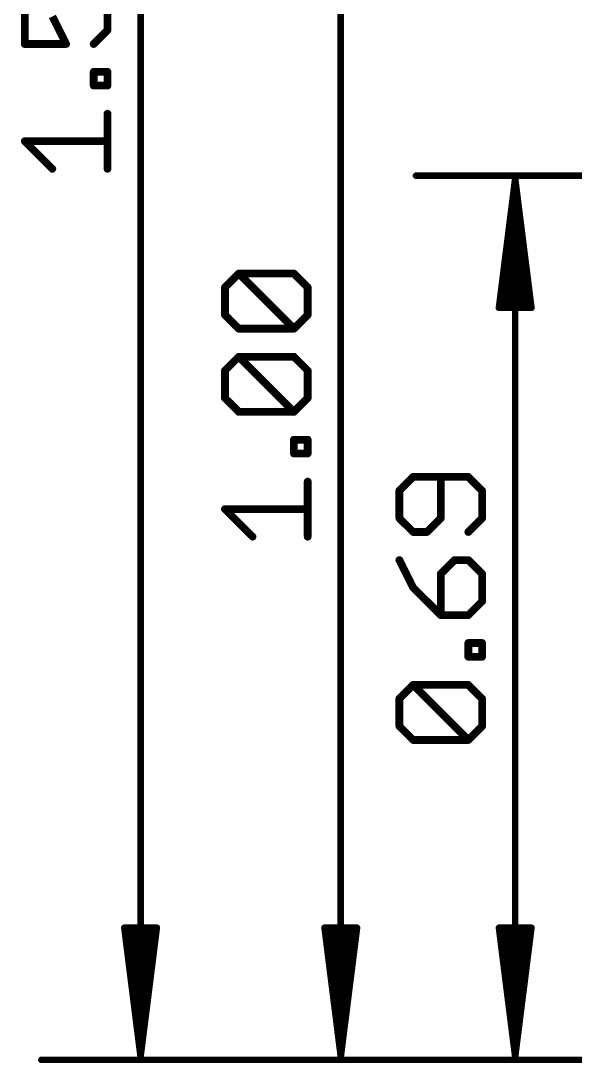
# Model space of a CAD drawing. Extents: x -18.9 to 56.5, y -5.3 to 63.2.
# Drawn here: x -18.86 to -7.97, y -0.07 to 20.45 of the extents above; entities that cross this region are included whole.
import ezdxf

# ---------------------------------------------------------------- set-up
doc = ezdxf.new("R2010")
doc.units = 0
doc.layers.add('47', color=253, linetype='CONTINUOUS')

msp = doc.modelspace()

# ---------------------------------------------------------------- linework, layer by layer
at = {"layer": '47'}
for points, const_width in [([(-16.51, 0.065), (-16.51, 39.813)], 0.13), ([(-12.573, 0.065), (-12.573, 25.335)], 0.13), ([(-18.7877, 21.0742), (-18.7877, 19.9895)], 0.1524), ([(-17.1607, 20.803), (-17.1607, 20.2607)], 0.1524), ([(-17.9742, 19.9895), (-18.2454, 20.5319)], 0.1524), ([(-17.1607, 20.2607), (-17.4319, 19.9895)], 0.1524), ([(-18.7877, 19.9895), (-17.9742, 19.9895)], 0.1524), ([(-17.4319, 19.171), (-17.4319, 19.4421)], 0.1524), ([(-17.4319, 19.4421), (-17.1607, 19.4421)], 0.1524), ([(-17.1607, 19.4421), (-17.1607, 19.171)], 0.1524), ([(-17.1607, 19.171), (-17.4319, 19.171)], 0.1524), ([(-17.1607, 17.5338), (-17.1607, 18.6185)], 0.1524), ([(-18.2454, 17.5338), (-18.7877, 18.0761)], 0.1524), ([(-18.7877, 18.0761), (-17.1607, 18.0761)], 0.1524), ([(2.159, 17.399), (-11.094, 17.399)], 0.13), ([(-9.144, 17.334), (-9.4632, 14.799)], 0.13), ([(-9.144, 17.334), (-9.404, 14.799)], 0.13), ([(-9.144, 17.334), (-9.274, 14.799)], 0.13), ([(-9.144, 0.065), (-9.144, 17.334)], 0.13), ([(-8.8248, 14.799), (-9.144, 17.334)], 0.13), ([(-9.014, 14.799), (-9.144, 17.334)], 0.13), ([(-8.884, 14.799), (-9.144, 17.334)], 0.13), ([(-14.8507, 15.2012), (-14.5795, 15.4724)], 0.1524), ([(-14.5795, 15.4724), (-13.4949, 15.4724)], 0.1524), ([(-13.4949, 14.3877), (-14.5795, 15.4724)], 0.1524), ([(-13.4949, 15.4724), (-13.2237, 15.2012)], 0.1524), ([(-14.8507, 14.6589), (-14.8507, 15.2012)], 0.1524), ([(-13.2237, 15.2012), (-13.2237, 14.6589)], 0.1524), ([(-9.4632, 14.799), (-8.8248, 14.799)], 0.13), ([(-14.5795, 14.3877), (-14.8507, 14.6589)], 0.1524), ([(-13.2237, 14.6589), (-13.4949, 14.3877)], 0.1524), ([(-13.4949, 14.3877), (-14.5795, 14.3877)], 0.1524), ([(-14.8507, 13.564), (-14.5795, 13.8352)], 0.1524), ([(-14.5795, 13.8352), (-13.4949, 13.8352)], 0.1524), ([(-13.4949, 12.7505), (-14.5795, 13.8352)], 0.1524), ([(-13.4949, 13.8352), (-13.2237, 13.564)], 0.1524), ([(-14.8507, 13.0217), (-14.8507, 13.564)], 0.1524), ([(-13.2237, 13.564), (-13.2237, 13.0217)], 0.1524), ([(-14.5795, 12.7505), (-14.8507, 13.0217)], 0.1524), ([(-13.2237, 13.0217), (-13.4949, 12.7505)], 0.1524), ([(-13.4949, 12.7505), (-14.5795, 12.7505)], 0.1524), ([(-13.4949, 11.932), (-13.4949, 12.2031)], 0.1524), ([(-13.4949, 12.2031), (-13.2237, 12.2031)], 0.1524), ([(-13.2237, 12.2031), (-13.2237, 11.932)], 0.1524), ([(-13.2237, 11.932), (-13.4949, 11.932)], 0.1524), ([(-11.1505, 11.4719), (-11.4217, 11.2007)], 0.1524), ([(-10.0659, 11.4719), (-11.1505, 11.4719)], 0.1524), ([(-10.6082, 10.6584), (-10.6082, 11.4719)], 0.1524), ([(-9.7947, 11.2007), (-10.0659, 11.4719)], 0.1524), ([(-13.2237, 10.2948), (-13.2237, 11.3795)], 0.1524), ([(-11.4217, 11.2007), (-11.4217, 10.6584)], 0.1524), ([(-9.7947, 10.6584), (-9.7947, 11.2007)], 0.1524), ([(-14.3084, 10.2948), (-14.8507, 10.8371)], 0.1524), ([(-14.8507, 10.8371), (-13.2237, 10.8371)], 0.1524), ([(-11.4217, 10.6584), (-11.1505, 10.3872)], 0.1524), ([(-10.8794, 10.3872), (-10.6082, 10.6584)], 0.1524), ([(-10.0659, 10.3872), (-9.7947, 10.6584)], 0.1524), ([(-11.1505, 10.3872), (-10.8794, 10.3872)], 0.1524), ([(-11.4217, 9.8347), (-11.1505, 9.2924)], 0.1524), ([(-10.337, 9.8347), (-10.6082, 9.5635)], 0.1524), ([(-10.0659, 9.8347), (-10.337, 9.8347)], 0.1524), ([(-9.7947, 9.5635), (-10.0659, 9.8347)], 0.1524), ([(-10.6082, 9.5635), (-10.6082, 8.75)], 0.1524), ([(-9.7947, 9.0212), (-9.7947, 9.5635)], 0.1524), ([(-11.1505, 9.2924), (-10.6082, 8.75)], 0.1524), ([(-10.0659, 8.75), (-9.7947, 9.0212)], 0.1524), ([(-10.6082, 8.75), (-10.0659, 8.75)], 0.1524), ([(-10.0659, 7.9315), (-10.0659, 8.2026)], 0.1524), ([(-10.0659, 8.2026), (-9.7947, 8.2026)], 0.1524), ([(-9.7947, 8.2026), (-9.7947, 7.9315)], 0.1524), ([(-9.7947, 7.9315), (-10.0659, 7.9315)], 0.1524), ([(-11.4217, 7.1078), (-11.1505, 7.379)], 0.1524), ([(-11.1505, 7.379), (-10.0659, 7.379)], 0.1524), ([(-10.0659, 6.2943), (-11.1505, 7.379)], 0.1524), ([(-10.0659, 7.379), (-9.7947, 7.1078)], 0.1524), ([(-11.4217, 6.5655), (-11.4217, 7.1078)], 0.1524), ([(-9.7947, 7.1078), (-9.7947, 6.5655)], 0.1524), ([(-11.1505, 6.2943), (-11.4217, 6.5655)], 0.1524), ([(-9.7947, 6.5655), (-10.0659, 6.2943)], 0.1524), ([(-10.0659, 6.2943), (-11.1505, 6.2943)], 0.1524), ([(-16.51, 0.065), (-16.8292, 2.6)], 0.13), ([(-16.8292, 2.6), (-16.1908, 2.6)], 0.13), ([(-16.51, 0.065), (-16.77, 2.6)], 0.13), ([(-16.51, 0.065), (-16.64, 2.6)], 0.13), ([(-16.1908, 2.6), (-16.51, 0.065)], 0.13), ([(-16.38, 2.6), (-16.51, 0.065)], 0.13), ([(-16.25, 2.6), (-16.51, 0.065)], 0.13), ([(-12.573, 0.065), (-12.8922, 2.6)], 0.13), ([(-12.8922, 2.6), (-12.2538, 2.6)], 0.13), ([(-12.573, 0.065), (-12.833, 2.6)], 0.13), ([(-12.573, 0.065), (-12.703, 2.6)], 0.13), ([(-12.2538, 2.6), (-12.573, 0.065)], 0.13), ([(-12.443, 2.6), (-12.573, 0.065)], 0.13), ([(-12.313, 2.6), (-12.573, 0.065)], 0.13), ([(-9.144, 0.065), (-9.4632, 2.6)], 0.13), ([(-9.4632, 2.6), (-8.8248, 2.6)], 0.13), ([(-9.144, 0.065), (-9.404, 2.6)], 0.13), ([(-9.144, 0.065), (-9.274, 2.6)], 0.13), ([(-8.8248, 2.6), (-9.144, 0.065)], 0.13), ([(-9.014, 2.6), (-9.144, 0.065)], 0.13), ([(-8.884, 2.6), (-9.144, 0.065)], 0.13), ([(0, 0), (-18.46, 0)], 0.13), ([(0, 0), (-14.523, 0)], 0.13), ([(0, 0), (-11.094, 0)], 0.13)]:
    msp.add_lwpolyline(points, dxfattribs=dict(at, const_width=const_width))
for points, const_width in [([(-17.1338, 20.2338, 1), (-17.1876, 20.2876)], 0.0762), ([(-17.1988, 20.2607, 1), (-17.1226, 20.2607)], 0.0762), ([(-18.7877, 20.0276, 1), (-18.7877, 19.9514)], 0.0762), ([(-18.8258, 19.9895, 1), (-18.7496, 19.9895)], 0.0762), ([(-18.0083, 19.9725, 1), (-17.9401, 20.0066)], 0.0762), ([(-17.9742, 19.9514, 1), (-17.9742, 20.0276)], 0.0762), ([(-17.4588, 20.0165, 1), (-17.4049, 19.9626)], 0.0762), ([(-17.3938, 19.4421, 1), (-17.47, 19.4421)], 0.0762), ([(-17.4319, 19.4802, 1), (-17.4319, 19.404)], 0.0762), ([(-17.1226, 19.4421, 1), (-17.1988, 19.4421)], 0.0762), ([(-17.1607, 19.404, 1), (-17.1607, 19.4802)], 0.0762), ([(-17.4319, 19.2091, 1), (-17.4319, 19.1329)], 0.0762), ([(-17.47, 19.171, 1), (-17.3938, 19.171)], 0.0762), ([(-17.1988, 19.171, 1), (-17.1226, 19.171)], 0.0762), ([(-17.1607, 19.1329, 1), (-17.1607, 19.2091)], 0.0762), ([(-17.1226, 18.6185, 1), (-17.1988, 18.6185)], 0.0762), ([(-18.7607, 18.1031, 1), (-18.8146, 18.0492)], 0.0762), ([(-18.7877, 18.1142, 1), (-18.7877, 18.038)], 0.0762), ([(-17.1607, 18.038, 1), (-17.1607, 18.1142)], 0.0762), ([(-18.2723, 17.5069, 1), (-18.2184, 17.5608)], 0.0762), ([(-17.1988, 17.5338, 1), (-17.1226, 17.5338)], 0.0762), ([(-11.094, 17.4315, 1), (-11.094, 17.3665)], 0.065), ([(-9.1115, 17.334, 1), (-9.1765, 17.334)], 0.065), ([(-9.1118, 17.3381, 1), (-9.1762, 17.3299)], 0.065), ([(-9.1115, 17.3323, 1), (-9.1765, 17.3357)], 0.065), ([(-9.1115, 17.3357, 1), (-9.1765, 17.3323)], 0.065), ([(-9.1117, 17.3373, 1), (-9.1763, 17.3307)], 0.065), ([(-9.1117, 17.3307, 1), (-9.1763, 17.3373)], 0.065), ([(-9.1118, 17.3299, 1), (-9.1762, 17.3381)], 0.065), ([(-14.5526, 15.4993, 1), (-14.6065, 15.4454)], 0.0762), ([(-14.5795, 15.5105, 1), (-14.5795, 15.4343)], 0.0762), ([(-14.5526, 15.4454, 1), (-14.6065, 15.4993)], 0.0762), ([(-13.4679, 15.4993, 1), (-13.5218, 15.4454)], 0.0762), ([(-13.4949, 15.4343, 1), (-13.4949, 15.5105)], 0.0762), ([(-14.8126, 15.2012, 1), (-14.8888, 15.2012)], 0.0762), ([(-14.8776, 15.2281, 1), (-14.8237, 15.1743)], 0.0762), ([(-13.1856, 15.2012, 1), (-13.2618, 15.2012)], 0.0762), ([(-13.2506, 15.1743, 1), (-13.1968, 15.2281)], 0.0762), ([(-9.4955, 14.8031, 1), (-9.431, 14.7949)], 0.065), ([(-9.4632, 14.8315, 1), (-9.4632, 14.7665)], 0.065), ([(-9.4363, 14.8023, 1), (-9.3717, 14.7957)], 0.065), ([(-9.3065, 14.8007, 1), (-9.2415, 14.7973)], 0.065), ([(-9.0465, 14.7973, 1), (-8.9815, 14.8007)], 0.065), ([(-8.9163, 14.7957, 1), (-8.8517, 14.8023)], 0.065), ([(-8.857, 14.7949, 1), (-8.7925, 14.8031)], 0.065), ([(-8.8248, 14.7665, 1), (-8.8248, 14.8315)], 0.065), ([(-14.8237, 14.6858, 1), (-14.8776, 14.6319)], 0.0762), ([(-14.8888, 14.6589, 1), (-14.8126, 14.6589)], 0.0762), ([(-13.2618, 14.6589, 1), (-13.1856, 14.6589)], 0.0762), ([(-13.1968, 14.6319, 1), (-13.2506, 14.6858)], 0.0762), ([(-14.5795, 14.4258, 1), (-14.5795, 14.3496)], 0.0762), ([(-14.6065, 14.3608, 1), (-14.5526, 14.4146)], 0.0762), ([(-13.5218, 14.4146, 1), (-13.4679, 14.3608)], 0.0762), ([(-13.5218, 14.3608, 1), (-13.4679, 14.4146)], 0.0762), ([(-13.4949, 14.3496, 1), (-13.4949, 14.4258)], 0.0762), ([(-14.5795, 13.8733, 1), (-14.5795, 13.7971)], 0.0762), ([(-14.5526, 13.8621, 1), (-14.6065, 13.8083)], 0.0762), ([(-14.5526, 13.8083, 1), (-14.6065, 13.8621)], 0.0762), ([(-13.4679, 13.8621, 1), (-13.5218, 13.8083)], 0.0762), ([(-13.4949, 13.7971, 1), (-13.4949, 13.8733)], 0.0762), ([(-14.8126, 13.564, 1), (-14.8888, 13.564)], 0.0762), ([(-14.8776, 13.591, 1), (-14.8237, 13.5371)], 0.0762), ([(-13.1856, 13.564, 1), (-13.2618, 13.564)], 0.0762), ([(-13.2506, 13.5371, 1), (-13.1968, 13.591)], 0.0762), ([(-14.8888, 13.0217, 1), (-14.8126, 13.0217)], 0.0762), ([(-14.8237, 13.0486, 1), (-14.8776, 12.9948)], 0.0762), ([(-13.2618, 13.0217, 1), (-13.1856, 13.0217)], 0.0762), ([(-13.1968, 12.9948, 1), (-13.2506, 13.0486)], 0.0762), ([(-14.5795, 12.7886, 1), (-14.5795, 12.7124)], 0.0762), ([(-14.6065, 12.7236, 1), (-14.5526, 12.7775)], 0.0762), ([(-13.5218, 12.7775, 1), (-13.4679, 12.7236)], 0.0762), ([(-13.5218, 12.7236, 1), (-13.4679, 12.7775)], 0.0762), ([(-13.4949, 12.7124, 1), (-13.4949, 12.7886)], 0.0762), ([(-13.4568, 12.2031, 1), (-13.533, 12.2031)], 0.0762), ([(-13.4949, 12.2412, 1), (-13.4949, 12.165)], 0.0762), ([(-13.1856, 12.2031, 1), (-13.2618, 12.2031)], 0.0762), ([(-13.2237, 12.165, 1), (-13.2237, 12.2412)], 0.0762), ([(-13.4949, 11.9701, 1), (-13.4949, 11.8939)], 0.0762), ([(-13.533, 11.932, 1), (-13.4568, 11.932)], 0.0762), ([(-13.2618, 11.932, 1), (-13.1856, 11.932)], 0.0762), ([(-13.2237, 11.8939, 1), (-13.2237, 11.9701)], 0.0762), ([(-11.1505, 11.51, 1), (-11.1505, 11.4338)], 0.0762), ([(-11.1236, 11.4449, 1), (-11.1775, 11.4988)], 0.0762), ([(-10.5701, 11.4719, 1), (-10.6463, 11.4719)], 0.0762), ([(-10.0389, 11.4988, 1), (-10.0928, 11.4449)], 0.0762), ([(-10.0659, 11.4338, 1), (-10.0659, 11.51)], 0.0762), ([(-13.1856, 11.3795, 1), (-13.2618, 11.3795)], 0.0762), ([(-11.3836, 11.2007, 1), (-11.4598, 11.2007)], 0.0762), ([(-11.4486, 11.2276, 1), (-11.3947, 11.1738)], 0.0762), ([(-9.7566, 11.2007, 1), (-9.8328, 11.2007)], 0.0762), ([(-9.8216, 11.1738, 1), (-9.7678, 11.2276)], 0.0762), ([(-14.8237, 10.8641, 1), (-14.8776, 10.8102)], 0.0762), ([(-14.8507, 10.8752, 1), (-14.8507, 10.799)], 0.0762), ([(-13.2237, 10.799, 1), (-13.2237, 10.8752)], 0.0762), ([(-11.3947, 10.6853, 1), (-11.4486, 10.6314)], 0.0762), ([(-11.4598, 10.6584, 1), (-11.3836, 10.6584)], 0.0762), ([(-10.6463, 10.6584, 1), (-10.5701, 10.6584)], 0.0762), ([(-10.5813, 10.6314, 1), (-10.6351, 10.6853)], 0.0762), ([(-9.8328, 10.6584, 1), (-9.7566, 10.6584)], 0.0762), ([(-9.7678, 10.6314, 1), (-9.8216, 10.6853)], 0.0762), ([(-11.1505, 10.4253, 1), (-11.1505, 10.3491)], 0.0762), ([(-10.8794, 10.3491, 1), (-10.8794, 10.4253)], 0.0762), ([(-14.3353, 10.2679, 1), (-14.2814, 10.3218)], 0.0762), ([(-13.2618, 10.2948, 1), (-13.1856, 10.2948)], 0.0762), ([(-11.1775, 10.3603, 1), (-11.1236, 10.4141)], 0.0762), ([(-10.9063, 10.4141, 1), (-10.8524, 10.3603)], 0.0762), ([(-10.0928, 10.4141, 1), (-10.0389, 10.3603)], 0.0762), ([(-11.3876, 9.8517, 1), (-11.4558, 9.8177)], 0.0762), ([(-10.337, 9.8728, 1), (-10.337, 9.7966)], 0.0762), ([(-10.3101, 9.8078, 1), (-10.364, 9.8616)], 0.0762), ([(-10.0389, 9.8616, 1), (-10.0928, 9.8078)], 0.0762), ([(-10.0659, 9.7966, 1), (-10.0659, 9.8728)], 0.0762), ([(-10.5701, 9.5635, 1), (-10.6463, 9.5635)], 0.0762), ([(-10.6351, 9.5905, 1), (-10.5813, 9.5366)], 0.0762), ([(-9.7566, 9.5635, 1), (-9.8328, 9.5635)], 0.0762), ([(-9.8216, 9.5366, 1), (-9.7678, 9.5905)], 0.0762), ([(-11.1236, 9.3193, 1), (-11.1775, 9.2654)], 0.0762), ([(-11.1846, 9.2753, 1), (-11.1164, 9.3094)], 0.0762), ([(-9.8328, 9.0212, 1), (-9.7566, 9.0212)], 0.0762), ([(-9.7678, 8.9943, 1), (-9.8216, 9.0481)], 0.0762), ([(-10.6082, 8.7881, 1), (-10.6082, 8.7119)], 0.0762), ([(-10.0659, 8.7119, 1), (-10.0659, 8.7881)], 0.0762), ([(-10.6463, 8.75, 1), (-10.5701, 8.75)], 0.0762), ([(-10.6351, 8.7231, 1), (-10.5813, 8.777)], 0.0762), ([(-10.0928, 8.777, 1), (-10.0389, 8.7231)], 0.0762), ([(-10.0278, 8.2026, 1), (-10.104, 8.2026)], 0.0762), ([(-10.0659, 8.2407, 1), (-10.0659, 8.1645)], 0.0762), ([(-9.7566, 8.2026, 1), (-9.8328, 8.2026)], 0.0762), ([(-9.7947, 8.1645, 1), (-9.7947, 8.2407)], 0.0762), ([(-10.0659, 7.9696, 1), (-10.0659, 7.8934)], 0.0762), ([(-9.7947, 7.8934, 1), (-9.7947, 7.9696)], 0.0762), ([(-10.104, 7.9315, 1), (-10.0278, 7.9315)], 0.0762), ([(-9.8328, 7.9315, 1), (-9.7566, 7.9315)], 0.0762), ([(-11.1236, 7.4059, 1), (-11.1775, 7.352)], 0.0762), ([(-11.1505, 7.4171, 1), (-11.1505, 7.3409)], 0.0762), ([(-11.1236, 7.352, 1), (-11.1775, 7.4059)], 0.0762), ([(-10.0389, 7.4059, 1), (-10.0928, 7.352)], 0.0762), ([(-10.0659, 7.3409, 1), (-10.0659, 7.4171)], 0.0762), ([(-11.3836, 7.1078, 1), (-11.4598, 7.1078)], 0.0762), ([(-9.7566, 7.1078, 1), (-9.8328, 7.1078)], 0.0762), ([(-11.4486, 7.1347, 1), (-11.3947, 7.0809)], 0.0762), ([(-9.8216, 7.0809, 1), (-9.7678, 7.1347)], 0.0762), ([(-11.3947, 6.5924, 1), (-11.4486, 6.5385)], 0.0762), ([(-11.4598, 6.5655, 1), (-11.3836, 6.5655)], 0.0762), ([(-9.8328, 6.5655, 1), (-9.7566, 6.5655)], 0.0762), ([(-9.7678, 6.5385, 1), (-9.8216, 6.5924)], 0.0762), ([(-11.1505, 6.3324, 1), (-11.1505, 6.2562)], 0.0762), ([(-11.1775, 6.2674, 1), (-11.1236, 6.3213)], 0.0762), ([(-10.0928, 6.3213, 1), (-10.0389, 6.2674)], 0.0762), ([(-10.0928, 6.2674, 1), (-10.0389, 6.3213)], 0.0762), ([(-10.0659, 6.2562, 1), (-10.0659, 6.3324)], 0.0762), ([(-16.797, 2.6041, 1), (-16.8615, 2.5959)], 0.065), ([(-16.8292, 2.6325, 1), (-16.8292, 2.5675)], 0.065), ([(-16.7377, 2.6033, 1), (-16.8023, 2.5967)], 0.065), ([(-16.6075, 2.6017, 1), (-16.6725, 2.5983)], 0.065), ([(-16.3475, 2.5983, 1), (-16.4125, 2.6017)], 0.065), ([(-16.2177, 2.5967, 1), (-16.2823, 2.6033)], 0.065), ([(-16.1585, 2.5959, 1), (-16.223, 2.6041)], 0.065), ([(-16.1908, 2.5675, 1), (-16.1908, 2.6325)], 0.065), ([(-12.86, 2.6041, 1), (-12.9245, 2.5959)], 0.065), ([(-12.8922, 2.6325, 1), (-12.8922, 2.5675)], 0.065), ([(-12.8007, 2.6033, 1), (-12.8653, 2.5967)], 0.065), ([(-12.6705, 2.6017, 1), (-12.7355, 2.5983)], 0.065), ([(-12.4105, 2.5983, 1), (-12.4755, 2.6017)], 0.065), ([(-12.2807, 2.5967, 1), (-12.3453, 2.6033)], 0.065), ([(-12.2215, 2.5959, 1), (-12.286, 2.6041)], 0.065), ([(-12.2538, 2.5675, 1), (-12.2538, 2.6325)], 0.065), ([(-9.431, 2.6041, 1), (-9.4955, 2.5959)], 0.065), ([(-9.4632, 2.6325, 1), (-9.4632, 2.5675)], 0.065), ([(-9.3717, 2.6033, 1), (-9.4363, 2.5967)], 0.065), ([(-9.2415, 2.6017, 1), (-9.3065, 2.5983)], 0.065), ([(-8.9815, 2.5983, 1), (-9.0465, 2.6017)], 0.065), ([(-8.8517, 2.5967, 1), (-8.9163, 2.6033)], 0.065), ([(-8.7925, 2.5959, 1), (-8.857, 2.6041)], 0.065), ([(-8.8248, 2.5675, 1), (-8.8248, 2.6325)], 0.065), ([(-18.46, 0.0325, 1), (-18.46, -0.0325)], 0.065), ([(-16.5422, 0.0691, 1), (-16.4778, 0.0609)], 0.065), ([(-16.5423, 0.0683, 1), (-16.4777, 0.0617)], 0.065), ([(-16.5425, 0.0633, 1), (-16.4775, 0.0667)], 0.065), ([(-16.5425, 0.0667, 1), (-16.4775, 0.0633)], 0.065), ([(-16.5425, 0.065, 1), (-16.4775, 0.065)], 0.065), ([(-16.5423, 0.0617, 1), (-16.4777, 0.0683)], 0.065), ([(-16.5422, 0.0609, 1), (-16.4778, 0.0691)], 0.065), ([(-14.523, 0.0325, 1), (-14.523, -0.0325)], 0.065), ([(-12.6052, 0.0691, 1), (-12.5408, 0.0609)], 0.065), ([(-12.6053, 0.0683, 1), (-12.5407, 0.0617)], 0.065), ([(-12.6055, 0.0633, 1), (-12.5405, 0.0667)], 0.065), ([(-12.6055, 0.0667, 1), (-12.5405, 0.0633)], 0.065), ([(-12.6055, 0.065, 1), (-12.5405, 0.065)], 0.065), ([(-12.6053, 0.0617, 1), (-12.5407, 0.0683)], 0.065), ([(-12.6052, 0.0609, 1), (-12.5408, 0.0691)], 0.065), ([(-11.094, 0.0325, 1), (-11.094, -0.0325)], 0.065), ([(-9.1762, 0.0691, 1), (-9.1118, 0.0609)], 0.065), ([(-9.1763, 0.0683, 1), (-9.1117, 0.0617)], 0.065), ([(-9.1765, 0.0633, 1), (-9.1115, 0.0667)], 0.065), ([(-9.1765, 0.0667, 1), (-9.1115, 0.0633)], 0.065), ([(-9.1765, 0.065, 1), (-9.1115, 0.065)], 0.065), ([(-9.1763, 0.0617, 1), (-9.1117, 0.0683)], 0.065), ([(-9.1762, 0.0609, 1), (-9.1118, 0.0691)], 0.065)]:
    msp.add_lwpolyline(points, format="xyb", dxfattribs=dict(at, const_width=const_width))

doc.saveas('drawing.dxf')
